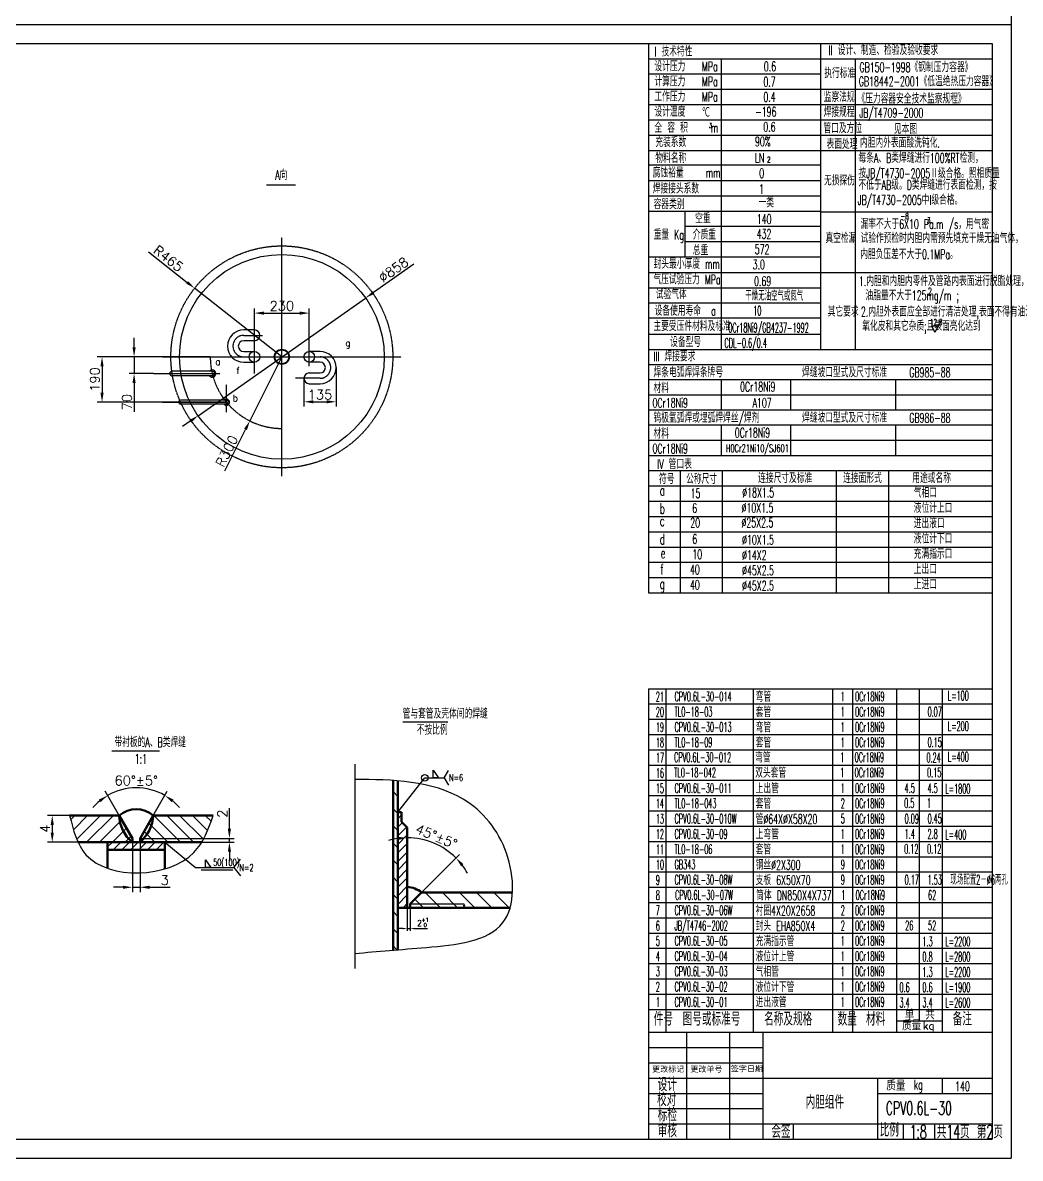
# Model space of a CAD drawing. Header units: inches. Extents: x 0 to 7007, y -4752 to 4752.
# Drawn here: x 2577 to 6758, y -4752 to 7 of the extents above; entities that cross this region are included whole.
import ezdxf

# ---------------------------------------------------------------- set-up
doc = ezdxf.new("R2010")
doc.units = ezdxf.units.IN
doc.header["$MEASUREMENT"] = 0
doc.linetypes.add('ACAD_ISO02W100', pattern=[15, 12, -3])
doc.linetypes.add('DHX', pattern=[3.36, 2.5, -0.4, 0.06, -0.4])
doc.layers.add('1', color=7, linetype='Continuous')
doc.layers.add('粗直线', color=7, linetype='Continuous', lineweight=50)
doc.layers.add('细', color=7, linetype='Continuous', lineweight=25)
doc.styles.add('HZ', font='txt.shx', dxfattribs={"width": 0.6, "height": 5, "bigfont": 'hztxt.shx'})
doc.styles.get("Standard").update_dxf_attribs({"font": 'txt', "bigfont": 'gbcbig.shx'})
doc.dimstyles.get("Standard").update_dxf_attribs({"dimtxt": 0.18, "dimasz": 0.18, "dimexe": 0.18, "dimexo": 0.0625, "dimgap": 0.09, "dimtad": 0, "dimtih": 1, "dimtoh": 1, "dimdec": 4, "dimzin": 0, "dimdsep": 46, "dimtxsty": 'Standard', "dimcen": 0.09, "dimadec": 0, "dimazin": 0, "dimtfac": 1, "dimtdec": 4, "dimtofl": 0, "dimtmove": 0, "dimatfit": 3, "dimfxl": 0, "dimtolj": 1, "dimtzin": 0, "dimarcsym": 0})
doc.dimstyles.new('xie大字体ISO-25', dxfattribs={"dimtxt": 40, "dimasz": 40, "dimexe": 20, "dimexo": 0, "dimgap": 10, "dimtad": 1, "dimtxsty": 'Standard', "dimcen": 2.5, "dimadec": 0, "dimazin": 0, "dimtfac": 1, "dimtmove": 0, "dimatfit": 3, "dimfxl": 0, "dimarcsym": 0})
pattern_1 = [(135, (-1785.43, 63405.29), (-35.921024, -35.921024), [])]

# ---------------------------------------------------------------- blocks, each defined once
blk = doc.blocks.new('*D109')
at = {"color": 0, "lineweight": -2}
for p, q in [((3662.8, -1393.4), (3528.6, -1661.7)), ((3424.2, -1870.4), (3510.7, -1697.5))]:
    blk.add_line(p, q, dxfattribs=at)
at = {"color": 0}
blk.add_solid([(3504.7, -1694.5), (3516.6, -1700.4), (3528.6, -1661.7)], dxfattribs=at)
at = {"layer": 'DEFPOINTS', "color": 0}
for p in [(3662.8, -1393.4), (3528.6, -1661.7)]:
    blk.add_point(p, dxfattribs=at)
at = {"color": 0, "insert": (3431.6, -1788.4), "char_height": 40, "attachment_point": 5, "rotation": 63.4256}
blk.add_mtext('R300', dxfattribs=at)
blk = doc.blocks.new('*D110')
at = {"color": 0, "lineweight": -2}
for p, q in [((3103.4, -953.4), (3265.8, -1081.2)), ((3662.8, -1393.4), (3297.3, -1105.9))]:
    blk.add_line(p, q, dxfattribs=at)
at = {"color": 0}
blk.add_solid([(3269.9, -1076), (3261.7, -1086.4), (3297.3, -1105.9)], dxfattribs=at)
at = {"layer": 'DEFPOINTS', "color": 0}
for p in [(3297.3, -1105.9), (3662.8, -1393.4)]:
    blk.add_point(p, dxfattribs=at)
at = {"color": 0, "insert": (3187.4, -981.4), "char_height": 40, "attachment_point": 5, "rotation": 321.8167}
blk.add_mtext('R465', dxfattribs=at)
blk = doc.blocks.new('*D111')
at = {"color": 0, "lineweight": -2}
for p, q in [((3043.5, -1353.4), (3043.5, -1313.4)), ((3162.8, -1393.4), (3023.5, -1393.4)), ((3043.5, -1393.4), (3043.5, -1463.4)), ((3125.3, -1463.4), (3023.5, -1463.4)), ((3043.5, -1503.4), (3043.5, -1623.4))]:
    blk.add_line(p, q, dxfattribs=at)
at = {"color": 0}
for points in [[(3036.8, -1353.4), (3050.2, -1353.4), (3043.5, -1393.4)], [(3036.8, -1503.4), (3050.2, -1503.4), (3043.5, -1463.4)]]:
    blk.add_solid(points, dxfattribs=at)
at = {"layer": 'DEFPOINTS', "color": 0}
for p in [(3162.8, -1393.4), (3043.5, -1463.4), (3125.3, -1463.4)]:
    blk.add_point(p, dxfattribs=at)
at = {"color": 0, "insert": (3013.5, -1583.4), "char_height": 40, "attachment_point": 5, "rotation": 90}
blk.add_mtext('70', dxfattribs=at)
blk = doc.blocks.new('*D112')
at = {"color": 0, "lineweight": -2}
for p, q in [((3362.8, -1393.4), (2889.1, -1393.4)), ((2909.1, -1433.4), (2909.1, -1543.4)), ((3430.6, -1583.4), (2889.1, -1583.4))]:
    blk.add_line(p, q, dxfattribs=at)
at = {"color": 0}
for points in [[(2902.4, -1433.4), (2915.8, -1433.4), (2909.1, -1393.4)], [(2902.4, -1543.4), (2915.8, -1543.4), (2909.1, -1583.4)]]:
    blk.add_solid(points, dxfattribs=at)
at = {"layer": 'DEFPOINTS', "color": 0}
for p in [(3362.8, -1393.4), (2909.1, -1583.4), (3430.6, -1583.4)]:
    blk.add_point(p, dxfattribs=at)
at = {"color": 0, "insert": (2879.1, -1488.4), "char_height": 40, "attachment_point": 5, "rotation": 90}
blk.add_mtext('190', dxfattribs=at)
blk = doc.blocks.new('*D124')
at = {"color": 0, "lineweight": -2}
for p, q in [((4215.7, -1005.1), (4046.6, -1123.9)), ((3311.7, -1639.9), (4013.9, -1146.8)), ((3279, -1662.9), (3246.2, -1685.9))]:
    blk.add_line(p, q, dxfattribs=at)
at = {"color": 0}
for points in [[(4042.8, -1118.4), (4050.4, -1129.3), (4013.9, -1146.8)], [(3275.1, -1657.5), (3282.8, -1668.4), (3311.7, -1639.9)]]:
    blk.add_solid(points, dxfattribs=at)
at = {"layer": 'DEFPOINTS', "color": 0}
for p in [(4013.9, -1146.8), (3311.7, -1639.9)]:
    blk.add_point(p, dxfattribs=at)
at = {"color": 0, "insert": (4130.3, -1028.4), "char_height": 40, "attachment_point": 5, "rotation": 35.0777}
blk.add_mtext('∅858', dxfattribs=at)
blk = doc.blocks.new('*D128')
at = {"color": 0, "lineweight": -2}
for p, q in [((3547.8, -1223), (3547.8, -1190.1)), ((3587.8, -1210.1), (3737.8, -1210.1)), ((3777.8, -1223), (3777.8, -1190.1))]:
    blk.add_line(p, q, dxfattribs=at)
at = {"color": 0}
for points in [[(3587.8, -1203.4), (3587.8, -1216.8), (3547.8, -1210.1)], [(3737.8, -1203.4), (3737.8, -1216.8), (3777.8, -1210.1)]]:
    blk.add_solid(points, dxfattribs=at)
at = {"layer": 'DEFPOINTS', "color": 0}
for p in [(3547.8, -1223), (3777.8, -1210.1), (3777.8, -1223)]:
    blk.add_point(p, dxfattribs=at)
at = {"color": 0, "insert": (3662.8, -1180.1), "char_height": 40, "attachment_point": 5}
blk.add_mtext('230', dxfattribs=at)
blk = doc.blocks.new('*D129')
at = {"color": 0, "lineweight": -2}
for p, q in [((3890.3, -1438.4), (3890.3, -1601.7)), ((3755.3, -1483.4), (3755.3, -1601.7)), ((3795.3, -1581.7), (3850.3, -1581.7))]:
    blk.add_line(p, q, dxfattribs=at)
at = {"color": 0}
for points in [[(3795.3, -1575), (3795.3, -1588.3), (3755.3, -1581.7)], [(3850.3, -1575), (3850.3, -1588.3), (3890.3, -1581.7)]]:
    blk.add_solid(points, dxfattribs=at)
at = {"layer": 'DEFPOINTS', "color": 0}
for p in [(3890.3, -1438.4), (3755.3, -1483.4), (3890.3, -1581.7)]:
    blk.add_point(p, dxfattribs=at)
at = {"color": 0, "insert": (3822.8, -1551.7), "char_height": 40, "attachment_point": 5}
blk.add_mtext('135', dxfattribs=at)
blk = doc.blocks.new('*D130')
at = {"color": 0, "lineweight": -2}
for p, q in [((4200.7, -3685.8), (4426.6, -3685.8)), ((4200.7, -3701.8), (4426.6, -3701.8)), ((4426.4, -3688.3), (4426.4, -3691.3)), ((4426.4, -3699.3), (4426.4, -3696.3))]:
    blk.add_line(p, q, dxfattribs=at)
at = {"color": 0}
for points in [[(4426, -3688.3), (4426.8, -3688.3), (4426.4, -3685.8)], [(4426, -3699.3), (4426.8, -3699.3), (4426.4, -3701.8)]]:
    blk.add_solid(points, dxfattribs=at)
at = {"layer": 'DEFPOINTS', "color": 0}
for p in [(4200.7, -3685.8), (4200.7, -3701.8), (4426.4, -3701.8)]:
    blk.add_point(p, dxfattribs=at)
at = {"color": 0, "insert": (4426.4, -3693.8), "char_height": 3, "attachment_point": 5}
blk.add_mtext('\\A1;1%%p1', dxfattribs=at)
blk = doc.blocks.new('*D131')
at = {"color": 0, "lineweight": -2}
blk.add_line((4248.7, -3637.8), (4407, -3479.4), dxfattribs=at)
for start, end in [(97.942, 105.884), (45, 90), (29.116, 37.058)]:
    blk.add_arc((4188.7, -3697.8), 288.8, start, end, dxfattribs=at)
at = {"color": 0}
for points in [[(4148.3, -3405.1), (4149.2, -3418.4), (4188.7, -3409)], [(4414.1, -3528.1), (4424.2, -3519.3), (4392.9, -3493.5)]]:
    blk.add_solid(points, dxfattribs=at)
at = {"layer": 'DEFPOINTS', "color": 0}
for p in [(4188.7, -3365.8), (4333.1, -3447.7), (4248.7, -3637.8), (4188.7, -3701.8), (4200.7, -3685.8)]:
    blk.add_point(p, dxfattribs=at)
at = {"color": 0, "insert": (4310.7, -3403.2), "char_height": 40, "attachment_point": 5, "rotation": 337.5}
blk.add_mtext('45%%d%%p5%%D', dxfattribs=at)
blk = doc.blocks.new('*D132')
at = {"color": 0, "lineweight": -2}
for p, q in [((2981, -3315.2), (2922.6, -3214.1)), ((3123.9, -3315.2), (3182.3, -3214.1))]:
    blk.add_line(p, q, dxfattribs=at)
for start, end in [(60, 120), (129.5726, 139.1452), (40.8548, 50.4274)]:
    blk.add_arc((3052.5, -3439), 239.7, start, end, dxfattribs=at)
at = {"color": 0}
for points in [[(2895.9, -3248.7), (2903.6, -3259.7), (2932.6, -3231.4)], [(3201.3, -3259.7), (3209, -3248.7), (3172.3, -3231.4)]]:
    blk.add_solid(points, dxfattribs=at)
at = {"layer": 'DEFPOINTS', "color": 0}
for p in [(3094.1, -3202.9), (2981, -3315.2), (3123.9, -3315.2), (3036.5, -3411.2), (3068.5, -3411.2)]:
    blk.add_point(p, dxfattribs=at)
at = {"color": 0, "insert": (3052.5, -3169.3), "char_height": 40, "attachment_point": 5}
blk.add_mtext('60%%d%%p5%%d', dxfattribs=at)
blk = doc.blocks.new('*D133')
at = {"color": 0, "lineweight": -2}
for p, q in [((2773.5, -3315.2), (2680.5, -3315.2)), ((2700.5, -3355.2), (2700.5, -3387.2)), ((2808.3, -3427.2), (2680.5, -3427.2))]:
    blk.add_line(p, q, dxfattribs=at)
at = {"color": 0}
for points in [[(2693.8, -3355.2), (2707.2, -3355.2), (2700.5, -3315.2)], [(2693.8, -3387.2), (2707.2, -3387.2), (2700.5, -3427.2)]]:
    blk.add_solid(points, dxfattribs=at)
at = {"layer": 'DEFPOINTS', "color": 0}
for p in [(2773.5, -3315.2), (2700.5, -3427.2), (2808.3, -3427.2)]:
    blk.add_point(p, dxfattribs=at)
at = {"color": 0, "insert": (2670.5, -3371.2), "char_height": 40, "attachment_point": 5, "rotation": 90}
blk.add_mtext('4', dxfattribs=at)
blk = doc.blocks.new('*D134')
at = {"color": 0, "lineweight": -2}
for p, q in [((3443, -3371.2), (3443, -3284.6)), ((3068.5, -3411.2), (3463, -3411.2)), ((3443, -3427.2), (3443, -3411.2)), ((3326.9, -3427.2), (3463, -3427.2)), ((3443, -3467.2), (3443, -3507.2))]:
    blk.add_line(p, q, dxfattribs=at)
at = {"color": 0}
for points in [[(3436.3, -3371.2), (3449.6, -3371.2), (3443, -3411.2)], [(3436.3, -3467.2), (3449.6, -3467.2), (3443, -3427.2)]]:
    blk.add_solid(points, dxfattribs=at)
at = {"layer": 'DEFPOINTS', "color": 0}
for p in [(3068.5, -3411.2), (3326.9, -3427.2), (3443, -3427.2)]:
    blk.add_point(p, dxfattribs=at)
at = {"color": 0, "insert": (3413, -3307.9), "char_height": 40, "attachment_point": 5, "rotation": 90}
blk.add_mtext('2', dxfattribs=at)
blk = doc.blocks.new('*D135')
at = {"color": 0, "lineweight": -2}
for p, q in [((3036.5, -3427.2), (3036.5, -3636.3)), ((3068.5, -3427.2), (3068.5, -3636.3)), ((2996.5, -3616.3), (2956.5, -3616.3)), ((3036.5, -3616.3), (3068.5, -3616.3)), ((3108.5, -3616.3), (3195.1, -3616.3))]:
    blk.add_line(p, q, dxfattribs=at)
at = {"color": 0}
for points in [[(2996.5, -3609.6), (2996.5, -3622.9), (3036.5, -3616.3)], [(3108.5, -3609.6), (3108.5, -3622.9), (3068.5, -3616.3)]]:
    blk.add_solid(points, dxfattribs=at)
at = {"layer": 'DEFPOINTS', "color": 0}
for p in [(3036.5, -3427.2), (3068.5, -3427.2), (3068.5, -3616.3)]:
    blk.add_point(p, dxfattribs=at)
at = {"color": 0, "insert": (3171.8, -3586.3), "char_height": 40, "attachment_point": 5}
blk.add_mtext('3', dxfattribs=at)

msp = doc.modelspace()

# ---------------------------------------------------------------- hatches: boundary and pattern name
h = msp.add_hatch()
h.set_pattern_fill('ANSI31', color=256, scale=16, angle=90, style=0)
h.set_pattern_definition(pattern_1)
edge = h.paths.add_edge_path()
edge.add_spline(control_points=[(4148.66365, -3170.30473), (4142.00548, -3169.7292), (4135.33742, -3169.20822), (4128.66365, -3168.73668)], knot_values=[188.1440362568, 188.1440362568, 188.1440362568, 188.1440362568, 190.5727529057, 190.5727529057, 190.5727529057, 190.5727529057], degree=3, periodic=0)
edge.add_line((4128.66365, -3168.73668), (4128.66365, -3879.98556))
edge.add_spline(control_points=[(4128.66365, -3879.98556), (4135.29777, -3879.42703), (4141.96317, -3878.86499), (4148.66365, -3878.29901)], knot_values=[20.6867250032, 20.6867250032, 20.6867250032, 20.6867250032, 23.1931754074, 23.1931754074, 23.1931754074, 23.1931754074], degree=3, periodic=0)
edge.add_line((4148.66365, -3878.29901), (4148.66365, -3170.30473))
h = msp.add_hatch()
h.set_pattern_fill('ANSI31', color=256, scale=12, style=0)
h.set_pattern_definition([(45, (8968.503, -59805.878), (-26.940768, 26.940768), [])])
edge = h.paths.add_edge_path()
edge.add_spline(control_points=[(2773.45984, -3315.24411), (2783.03007, -3354.16597), (2792.6003, -3393.08783), (2808.28107, -3427.24411)], knot_values=[0, 0, 0, 0, 14.226543761, 14.226543761, 14.226543761, 14.226543761], degree=3, periodic=0)
edge.add_line((2808.28107, -3427.24411), (3036.45035, -3427.24411))
edge.add_line((3036.45035, -3427.24411), (3036.45035, -3411.24411))
edge.add_line((3036.45035, -3411.24411), (2981.02472, -3315.24411))
edge.add_line((2981.02472, -3315.24411), (2773.45984, -3315.24411))
h = msp.add_hatch()
h.set_pattern_fill('ANSI31', color=256, scale=12, angle=90, style=0)
h.set_pattern_definition([(135, (8968.503, -59805.878), (-26.940768, -26.940768), [])])
edge = h.paths.add_edge_path()
edge.add_spline(control_points=[(3326.93715, -3427.24411), (3347.49657, -3393.11237), (3361.14884, -3354.17824), (3374.80112, -3315.24411)], knot_values=[85.6251890565, 85.6251890565, 85.6251890565, 85.6251890565, 100.6567326035, 100.6567326035, 100.6567326035, 100.6567326035], degree=3, periodic=0)
edge.add_line((3374.80112, -3315.24411), (3123.87598, -3315.24411))
edge.add_line((3123.87598, -3315.24411), (3068.45035, -3411.24411))
edge.add_line((3068.45035, -3411.24411), (3068.45035, -3427.24411))
edge.add_line((3068.45035, -3427.24411), (3326.93715, -3427.24411))
h = msp.add_hatch()
h.set_pattern_fill('ANSI31', color=256, scale=8, style=0)
h.set_pattern_definition([(45, (-1785.43, 63405.29), (-17.960512, 17.960512), [])])
h.paths.add_polyline_path([(4188.66365, -3365.76048), (4164.66365, -3341.76048), (4164.66365, -3301.76048), (4148.66365, -3301.76048), (4148.66365, -3701.76048), (4188.66365, -3701.76048)])
h = msp.add_hatch()
h.set_pattern_fill('ANSI31', color=256, scale=8, style=0)
h.set_pattern_definition([(45, (8968.503, -59805.878), (-17.960512, 17.960512), [])])
h.paths.add_polyline_path([(3172.45035, -3459.24411), (3172.45035, -3427.24411), (2932.45035, -3427.24411), (2932.45035, -3459.24411)])
h = msp.add_hatch()
h.set_pattern_fill('ANSI31', color=256, scale=16, angle=90, style=0)
h.set_pattern_definition(pattern_1)
edge = h.paths.add_edge_path()
edge.add_spline(control_points=[(4619.45434, -3701.76048), (4625.12914, -3681.73912), (4628.39427, -3660.15071), (4629.51766, -3637.76048)], knot_values=[89.0645539538, 89.0645539538, 89.0645539538, 89.0645539538, 97.0397995236, 97.0397995236, 97.0397995236, 97.0397995236], degree=3, periodic=0)
edge.add_line((4629.51766, -3637.76048), (4248.66365, -3637.76048))
edge.add_line((4248.66365, -3637.76048), (4200.66365, -3685.76048))
edge.add_line((4200.66365, -3685.76048), (4200.66365, -3701.76048))
edge.add_line((4200.66365, -3701.76048), (4619.45434, -3701.76048))

# ---------------------------------------------------------------- linework, layer by layer
at = {"color": 0}
for p, q in [((6720.00001, 4752), (6720.00001, 0)), ((0.00001, 0), (6720.00001, 0)), ((0.00001, 0), (6720.00001, 0)), ((6720.00001, 0), (6720.00001, -4752)), ((200.00001, -80), (6640.00001, -80)), ((5200.00001, -80), (6640.00001, -80)), ((6640.00001, -80), (6640.00001, -4672)), ((3599.11488, -673.18099), (3720.27293, -673.18099)), ((3547.77022, -1463.38621), (3547.77022, -1222.97904)), ((3777.77022, -1432.74719), (3777.77022, -1222.97904)), ((3547.77022, -1280.88621), (3502.77022, -1280.88621)), ((3547.77022, -1325.88621), (3502.77022, -1325.88621)), ((3502.77022, -1370.88621), (3547.77022, -1370.88621)), ((3822.77022, -1370.88621), (3777.77022, -1370.88621)), ((3502.77022, -1415.88621), (3547.77022, -1415.88621)), ((3822.77022, -1415.88621), (3777.77022, -1415.88621)), ((3371.05118, -1453.38621), (3203.06923, -1453.38621)), ((3371.05118, -1473.38621), (3203.06923, -1473.38621)), ((3777.77022, -1460.88621), (3822.77022, -1460.88621)), ((3777.77022, -1505.88621), (3822.77022, -1505.88621)), ((3430.60649, -1575.38621), (3238.35887, -1575.38621)), ((3430.60649, -1591.38621), (3238.35887, -1591.38621)), ((5200.00001, -2784), (5200.00001, -4672)), ((200.00001, -4672), (6640.00001, -4672)), ((0.00001, -4752), (6720.00001, -4752))]:
    msp.add_line(p, q, dxfattribs=at)
for p, q in [((5920.00001, -80), (5920.00001, -1362.83687)), ((5504.48939, -144), (5504.48939, -1362.83687)), ((6065.06642, -144.00133), (6065.06642, -1362.83687)), ((5200.00001, -208), (5920.00001, -208)), ((5200.00001, -272), (6640.00001, -272)), ((5200.00001, -336), (6640.00001, -336)), ((5200.00001, -400), (6640.00001, -400)), ((5200.00001, -464), (6640.00001, -464)), ((5200.00001, -528), (6640.00001, -528)), ((5200.00001, -588.31094), (5920.00001, -588.31094)), ((5200.00001, -654.71565), (5920.00001, -654.71565)), ((5200.00001, -718.94668), (5920.00001, -718.94668)), ((5200.00001, -782.36647), (5920.00001, -782.36647)), ((5352.20045, -782.36647), (5352.20045, -974.36647)), ((5920.00001, -785.4191), (6640.00001, -785.4191)), ((5352.20045, -846.36647), (5920.00001, -846.36647)), ((5352.20045, -910.36647), (5920.00001, -910.36647)), ((5200.00001, -974.36647), (5920.00001, -974.36647)), ((5200.00001, -1039.51723), (5920.00001, -1039.51723)), ((5920.00001, -1039.51723), (6640.00001, -1039.51723)), ((5200.00001, -1103.51723), (5920.00001, -1103.51723)), ((5200.00001, -1166.36647), (5920.00001, -1166.36647)), ((5200.00001, -1230.36647), (5920.00001, -1230.36647)), ((6384.94321, -1263.76589), (6414.95086, -1263.76589)), ((6384.94321, -1263.76589), (6399.94703, -1289.75328)), ((6429.50684, -1238.55419), (6399.94703, -1289.75328)), ((5200.00001, -1298.83677), (5920.00001, -1298.83677)), ((5200.00001, -1362.83687), (6640.00001, -1362.83687)), ((5200.00001, -1488.02638), (6640.00001, -1488.02638)), ((5504.48939, -1488.02638), (5504.48939, -1616.02638)), ((5794.21992, -1488.02638), (5794.21992, -1616.02638)), ((6235.34573, -1488.02638), (6235.34573, -1618.88123)), ((5200.00001, -1552.02638), (6640.00001, -1552.02638)), ((5200.00001, -1616.02638), (6640.00001, -1616.02638)), ((5200.00001, -1678.3175), (6640.00001, -1678.3175)), ((5504.48939, -1678.3175), (5504.48939, -1806.3175)), ((5794.21992, -1678.3175), (5794.21992, -1806.3175)), ((6235.34573, -1678.3175), (6235.34573, -1806.3175)), ((5200.00001, -1742.3175), (6640.00001, -1742.3175)), ((5200.00001, -1806.3175), (6640.00001, -1806.3175)), ((5332.18066, -1870.3175), (5332.18066, -2382.3175)), ((5508.40544, -1870.3175), (5508.40544, -2382.3175)), ((5986.17067, -1870.3175), (5986.17067, -2382.3175)), ((6205.47263, -1870.3175), (6205.47263, -2382.3175)), ((5200.00001, -1934.3175), (6640.00001, -1934.3175)), ((5200.00001, -1998.3175), (6640.00001, -1998.3175)), ((5200.00001, -2062.3175), (6640.00001, -2062.3175)), ((5200.00001, -2126.3175), (6640.00001, -2126.3175)), ((5200.00001, -2190.3175), (6640.00001, -2190.3175)), ((5200.00001, -2254.3175), (6640.00001, -2254.3175)), ((5200.00001, -2318.3175), (6640.00001, -2318.3175)), ((5200.00001, -2382.3175), (6640.00001, -2382.3175)), ((4169.67613, -2922.63278), (4358.74033, -2922.63278)), ((2950.46971, -3044.33659), (3149.69576, -3044.33659)), ((3968.66365, -3100.88042), (3968.66365, -3956.97457)), ((4296.81061, -3125.86655), (4319.53621, -3157.57226)), ((4296.81061, -3157.57226), (4296.81061, -3125.86655)), ((4342.42002, -3157.57226), (4360.94925, -3126.35278)), ((4262.33746, -3157.57226), (4342.42002, -3157.57226)), ((4319.53621, -3157.57226), (4296.81061, -3157.57226)), ((4319.53621, -3157.57226), (4296.81061, -3157.57226)), ((4342.42002, -3157.57226), (4360.94925, -3188.79173)), ((3342.91797, -3501.11089), (3365.64357, -3532.81659)), ((3342.91797, -3532.81659), (3342.91797, -3501.11089)), ((3461.43192, -3532.81659), (3489.31133, -3497.87804)), ((3461.43192, -3532.81659), (3489.31133, -3567.75514))]:
    msp.add_line(p, q)
at = {"linetype": 'DHX'}
for p, q in [((3662.77022, -1893.38621), (3662.77022, -893.38621)), ((3502.77022, -1303.38621), (3581.64111, -1303.38621)), ((3162.77022, -1393.38621), (4162.77022, -1393.38621)), ((3125.32154, -1463.38621), (3404.1175, -1463.38621)), ((3430.60649, -1625.06931), (3430.60649, -1509.22776)), ((3822.77022, -1483.38621), (3720.58994, -1483.38621)), ((3162.77022, -1583.38621), (3430.60649, -1583.38621))]:
    msp.add_line(p, q, dxfattribs=at)
at = {"linetype": 'ACAD_ISO02W100', "ltscale": 0.25}
msp.add_line((3325.09732, -3543.13177), (3456.83513, -3543.13177), dxfattribs=at)
at = {"color": 1}
msp.add_line((3365.64357, -3532.81659), (3342.91797, -3532.81659), dxfattribs=at)
at = {"color": 0, "linetype": 'ByBlock'}
for p, q in [((4188.66365, -3706.76048), (4188.66365, -3799.31773)), ((4200.66365, -3706.76048), (4200.66365, -3799.31773)), ((4168.66365, -3789.31773), (4148.66365, -3789.31773)), ((4188.66365, -3789.31773), (4200.66365, -3789.31773)), ((4220.66365, -3789.31773), (4272.66365, -3789.31773))]:
    msp.add_line(p, q, dxfattribs=at)
at = {"color": 7}
msp.add_line((5805.92154, -4608), (5805.92154, -4672), dxfattribs=at)
at = {"linetype": 'DHX'}
msp.add_circle((3662.77022, -1393.38621), 465, dxfattribs=at)
at = {"color": 0}
for centre, radius in [((3662.77022, -1393.38621), 429), ((3547.77022, -1393.38621), 22.5), ((3662.77022, -1393.38621), 32), ((3662.77022, -1393.38621), 29), ((3777.77022, -1393.38621), 22.5)]:
    msp.add_circle(centre, radius, dxfattribs=at)
msp.add_circle((4262.33746, -3157.57226), 13.91826)
for centre, radius, start, end in [((3502.77022, -1348.38621), 67.5, 90, 270), ((3547.77022, -1303.38621), 22.5, 270, 90), ((3502.77022, -1348.38621), 22.5, 90, 270), ((3822.77022, -1438.38621), 67.5, 270, 90), ((3822.77022, -1438.38621), 22.5, 270, 90), ((3203.06923, -1463.38621), 10, 90, 270), ((3371.05118, -1463.38621), 15, 221.8103149, 138.1896851), ((3371.05118, -1463.38621), 10, 270, 90), ((3777.77022, -1483.38621), 22.5, 90, 270), ((3430.60649, -1583.38621), 13, 217.97987244, 142.02012756), ((3238.35887, -1583.38621), 8, 90, 270), ((3430.60649, -1583.38621), 8, 270, 90)]:
    msp.add_arc(centre, radius, start, end, dxfattribs=at)
at = {"linetype": 'DHX'}
for centre, radius, start, end in [((3502.77022, -1348.38621), 45, 90, 270), ((3662.77022, -1393.38621), 300, 180, 270), ((3822.77022, -1438.38621), 45, 270, 90)]:
    msp.add_arc(centre, radius, start, end, dxfattribs=at)
msp.add_open_spline([(3968.66365, -3893.33647), (4064.30933, -3885.39268), (4267.24019, -3868.5384), (4646.72337, -3834.57132), (4635.52069, -3452.30477), (4399.90536, -3172.44859), (4123.02547, -3164.43418), (3968.66365, -3164.30745)], degree=3, knots=[0, 0, 0, 0, 37.5994539566, 79.7745304544, 116.1978510351, 152.3834041157, 210.1123035556, 210.1123035556, 210.1123035556, 210.1123035556])
msp.add_spline([(2773.45984, -3315.24411), (2841.76745, -3479.66388), (3293.97879, -3470.35236), (3374.80112, -3315.24411)], degree=3)
at = {"color": 0, "linetype": 'ByBlock'}
for points in [[(4168.66365, -3785.9844), (4168.66365, -3792.65106), (4188.66365, -3789.31773)], [(4220.66365, -3785.9844), (4220.66365, -3792.65106), (4200.66365, -3789.31773)]]:
    msp.add_solid(points, dxfattribs=at)
at = {"layer": '1'}
for p, q in [((5200.00001, -80), (5200.00001, -2382.85573)), ((5200.00001, -144), (6640.00001, -144)), ((5200.00001, -1362.83687), (6640.00001, -1362.83687)), ((5200.00001, -1425.43163), (6640.00001, -1425.43163)), ((5200.00001, -1806.3175), (6640.00001, -1806.3175)), ((5200.00001, -1870.3175), (6640.00001, -1870.3175)), ((5200.00001, -1870.3175), (6640.00001, -1870.3175)), ((5200.00001, -2784), (6640.00001, -2784)), ((5273.93864, -4224), (5273.93864, -2784)), ((5640.20102, -4064), (5640.20102, -2784)), ((5971.92869, -4224), (5971.92869, -2784)), ((6056.20103, -4064), (6056.20103, -2784)), ((6239.74292, -4064), (6239.74292, -2784)), ((6335.74292, -4176), (6335.74292, -2784)), ((6431.74292, -4064), (6431.74292, -2784)), ((5200.00001, -2848), (6640.00001, -2848)), ((5200.00001, -2912), (6640.00001, -2912)), ((5200.00001, -2976), (6640.00001, -2976)), ((5200.00001, -3040), (6640.00001, -3040)), ((5200.00001, -3104), (6640.00001, -3104)), ((5200.00001, -3168), (6640.00001, -3168)), ((5200.00001, -3232), (6640.00001, -3232)), ((5200.00001, -3296), (6640.00001, -3296)), ((5200.00001, -3360), (6640.00001, -3360)), ((5200.00001, -3424), (6640.00001, -3424)), ((5200.00001, -3488), (6640.00001, -3488)), ((5200.00001, -3552), (6640.00001, -3552)), ((5200.00001, -3616), (6640.00001, -3616)), ((5200.00001, -3680), (6640.00001, -3680)), ((5200.00001, -3744), (6640.00001, -3744)), ((5200.00001, -3808), (6640.00001, -3808)), ((5200.00001, -3872), (6640.00001, -3872)), ((5200.00001, -3936), (6640.00001, -3936)), ((5200.00001, -4000), (6640.00001, -4000)), ((5200.00001, -4064), (6640.00001, -4064))]:
    msp.add_line(p, q, dxfattribs=at)
at = {"layer": 'DEFPOINTS', "color": 0, "linetype": 'ByBlock'}
for p in [(4188.66365, -3701.76048), (4200.66365, -3701.76048), (4200.66365, -3789.31773)]:
    msp.add_point(p, dxfattribs=at)
at = {"layer": '粗直线'}
for p, q in [((4128.66365, -3168.73668), (4128.66365, -3879.98556)), ((4148.66365, -3170.30473), (4148.66365, -3878.29901)), ((2773.45984, -3315.24411), (2981.02472, -3315.24411)), ((3036.45035, -3411.24411), (2981.02472, -3315.24411)), ((3068.45035, -3411.24411), (3123.87598, -3315.24411)), ((3123.87598, -3315.24411), (3374.80112, -3315.24411)), ((4148.66365, -3301.76048), (4164.66365, -3301.76048)), ((4164.66365, -3301.76048), (4164.66365, -3341.76048)), ((4164.66365, -3341.76048), (4188.66365, -3365.76048)), ((4188.66365, -3365.76048), (4188.66365, -3701.76048)), ((3036.45035, -3411.24411), (3036.45035, -3427.24411)), ((3068.45035, -3411.24411), (3068.45035, -3427.24411)), ((2808.28107, -3427.24411), (3326.93715, -3427.24411)), ((2932.45035, -3427.24411), (2932.45035, -3537.04601)), ((2932.45035, -3459.24411), (3172.45035, -3459.24411)), ((3172.45035, -3427.24411), (3172.45035, -3539.21864)), ((4200.66365, -3685.76048), (4248.66365, -3637.76048)), ((4248.66365, -3637.76048), (4629.51766, -3637.76048)), ((4148.66365, -3701.76048), (4619.45434, -3701.76048)), ((4200.66365, -3685.76048), (4200.66365, -3701.76048))]:
    msp.add_line(p, q, dxfattribs=at)
for centre, radius, start, end in [((3052.45035, -3400.71161), 111.38364, 50.11432504, 129.88567496), ((3131.71708, -3310.38502), 150.77068, 181.84686908, 230.81213791), ((2962.28649, -3304.99234), 161.91436, 310.97116156, 356.36983146), ((4175.43548, -3735.5783), 122.19121, 53.18081712, 83.78509481)]:
    msp.add_arc(centre, radius, start, end, dxfattribs=at)
at = {"layer": '细', "color": 7}
for p, q in [((5200.00001, -4064), (6640.00001, -4064)), ((5640.20103, -4224), (5640.20103, -4064)), ((6056.20103, -4224), (6056.20103, -4064)), ((6239.74292, -4224), (6239.74292, -4064)), ((6431.74292, -4224), (6431.74292, -4064)), ((6640.00001, -4064), (6640.00001, -4672)), ((5200.00001, -4128), (6640.00001, -4128)), ((6239.74292, -4176), (6431.74292, -4176)), ((5200.00001, -4224), (6640.00001, -4224)), ((5360.20103, -4672), (5360.20103, -4224)), ((5538.3312, -4224), (5538.3312, -4672)), ((5680.20103, -4672), (5680.20103, -4224)), ((5200.00001, -4288), (5680.20103, -4288)), ((5200.00001, -4352), (5680.20103, -4352)), ((5200.00001, -4416), (6640.00001, -4416)), ((6160.20103, -4672), (6160.20103, -4416)), ((6431.74292, -4480), (6431.74292, -4416)), ((5200.00001, -4480), (5680.20103, -4480)), ((6160.20103, -4480), (6640.00001, -4480)), ((5200.00001, -4544), (5680.20103, -4544)), ((5200.00001, -4608), (6640.00001, -4608)), ((6268.29204, -4672), (6268.29204, -4608)), ((6400.20103, -4672), (6400.20103, -4608)), ((5200.20103, -4672), (6640.00001, -4672))]:
    msp.add_line(p, q, dxfattribs=at)

# ---------------------------------------------------------------- texts
at = {"style": 'HZ'}
for s, height, width, p in [('I 技术特性', 40, 0.6, (5224.343, -134.32079)), ('II 设计、制造、检验及验收要求', 40, 0.6, (5954.6876, -128.50658)), ('设计压力   MPa', 40, 0.6, (5224.343, -196.47088)), ('0.6', 40, 0.6, (5682.83491, -196.22412)), ('执行标准', 40, 0.6, (5936.47398, -224.7606)), ('GB150-1998《钢制压力容器》', 40, 0.6, (6083.6444, -200.00253)), ('计算压力   MPa', 40, 0.6, (5224.343, -259.54588)), ('0.7', 40, 0.6, (5681.12131, -260.39496)), ('GB18442-2001《低温绝热压力容器》', 40, 0.6, (6080.83075, -259.02631)), ('工作压力   MPa', 40, 0.6, (5224.343, -323.54588)), ('0.4', 40, 0.6, (5681.12131, -324.39496)), ('监察法规', 40, 0.6, (5933.66032, -324.99545)), ('《压力容器安全技术监察规程》', 40, 0.6, (6075.20387, -331.69257)), ('设计温度   ℃', 40, 0.6, (5224.343, -386.62098)), ('-196', 40, 0.6, (5647.28175, -386.11391)), ('焊接规程', 40, 0.6, (5933.66032, -387.5902)), ('JB/T4709-2000', 40, 0.6, (6083.10454, -390.93876)), ('全 容 积    m', 40, 0.6, (5224.343, -453.67364)), ('3', 20, 0.6, (5453.21976, -433.96267)), ('0.6', 40, 0.6, (5680.75509, -449.30055)), ('管口及方位', 40, 0.6, (5932.66765, -455.84225)), ('见本图', 40, 0.6, (6228.15571, -458.65288)), ('充装系数', 40, 0.6, (5228.17695, -514.07201)), ('90%', 40, 0.6, (5645.84754, -511.17659)), ('内胆内外表面酸洗钝化.', 40, 0.6, (6086.02988, -516.6991)), ('表面处理', 40, 0.6, (5945.74947, -521.8774)), ('物料名称', 40, 0.6, (5228.17695, -580.47682)), ('LN', 40, 0.6, (5644.88417, -579.55363)), ('2', 24, 0.6, (5696.10079, -579.55363)), ('每条A、B类焊缝进行100%RT检测， ', 40, 0.6, (6079.53357, -580.04181)), ('腐蚀裕量    mm', 40, 0.6, (5217.15885, -642.03155)), ('0', 40, 0.6, (5663.71826, -644.10274)), ('按JB/T4730-2005Ⅱ级合格。照相质量', 40, 0.6, (6079.53339, -644.34344)), ('焊接接头系数', 40, 0.6, (5217.15885, -708.5258)), ('无损探伤', 40, 0.6, (5934.93814, -674.96174)), ('不低于AB级。D类焊缝进行表面检测，按', 40, 0.6, (6079.53339, -693.05066)), ('1', 40, 0.6, (5662.61203, -710.73975)), ('JB/T4730-2005中I级合格。', 40, 0.6, (6076.18139, -756.05699)), ('容器类别', 40, 0.6, (5220.99296, -773.97273)), ('一类', 40, 0.6, (5660.71118, -767.13281)), ('空重', 40, 0.6, (5394.95017, -834.33113)), ('140', 40, 0.6, (5653.28716, -836.08781)), ('-8', 24, 0.6, (6255.98077, -815.72976)), ('漏率不大于6X10 Pa.m /s，用气密', 40, 0.6, (6088.15885, -857.4265)), ('3', 24, 0.6, (6366.48849, -833.57213)), ('重量 Kg', 40, 0.6, (5220.99296, -901.60842)), ('介质重', 40, 0.6, (5385.22348, -901.60842)), ('432', 40, 0.6, (5652.71661, -898.61037)), ('真空检漏', 40, 0.6, (5940.97152, -915.85341)), ('试验作预检时内胆内需预先填充干燥无油气体，', 40, 0.6, (6088.15885, -916.27305)), ('总重', 40, 0.6, (5385.22348, -967.23467)), ('572', 40, 0.6, (5644.87436, -962.85546)), ('内胆负压差不大于0.1MPa。 ', 40, 0.6, (6086.7968, -983.58232)), ('封头最小厚度 mm', 40, 0.6, (5220.99296, -1023.89432)), ('3.0', 40, 0.6, (5635.96399, -1026.48691)), ('气压试验压力 MPa', 40, 0.6, (5220.24045, -1089.25066)), ('0.69', 40, 0.6, (5641.93605, -1096.37098)), ('1.内胆和内胆内零件及管路内表面进行脱脂处理，', 40, 0.6, (6081.19829, -1096.29082)), ('试验气体', 40, 0.6, (5229.78379, -1151.14119)), ('干燥无油空气或氮气', 40, 0.5, (5605.15015, -1157.76914)), ('油脂量不大于125mg/m ; ', 40, 0.6, (6108.88685, -1155.82099)), ('2', 32, 0.5, (6370.48193, -1135.89581)), ('设备使用寿命  a', 40, 0.6, (5225.11181, -1220.63642)), ('10', 40, 0.5, (5638.72829, -1219.88926)), ('其它要求', 40, 0.6, (5950.5973, -1224.37609)), ('   2.内胆外表面应全部进行清洁处理,表面不得有油污.铁屑.焊渣.', 40, 0.6, (6020.1349, -1224.43937)), ('主要受压件材料及标准', 40, 0.6, (5220.26963, -1284.84753)), ('0Cr18Ni9/GB4237-1992', 40, 0.5, (5533.6992, -1291.13195)), ('氧化皮和其它杂质;且表面亮化达到', 40, 0.6, (6095.64093, -1284.09324)), ('设备型号', 40, 0.6, (5290.24598, -1351.6248)), ('CDL-0.6/0.4', 40, 0.5, (5518.11172, -1355.13195)), ('III 焊接要求', 40, 0.6, (5220.42679, -1412.08184)), ('焊条电弧焊焊条牌号', 40, 0.6, (5220.42679, -1478.58869)), ('焊缝坡口型式及尺寸标准    GB985-88', 40, 0.6, (5843.08792, -1478.58879)), ('材料', 40, 0.6, (5220.42679, -1545.09575)), ('0Cr18Ni9', 40, 0.6, (5583.22022, -1538.67218)), ('0Cr18Ni9', 40, 0.6, (5216.51091, -1606.28526)), ('A107', 40, 0.6, (5635.59571, -1606.28526)), ('钨极氩弧焊或埋弧焊焊丝/焊剂', 40, 0.6, (5220.42679, -1669.18344)), ('焊缝坡口型式及尺寸标准    GB986-88', 40, 0.6, (5843.08792, -1668.87991)), ('材料', 40, 0.6, (5220.42679, -1735.38687)), ('0Cr18Ni9', 40, 0.6, (5561.1282, -1731.47467)), ('0Cr18Ni9', 40, 0.6, (5216.51091, -1797.98152)), ('H0Cr21Ni10/SJ601', 32, 0.6, (5523.87006, -1792.28671)), ('IV 管口表', 40, 0.6, (5236.09131, -1863.08334)), ('符号', 40, 0.6, (5243.61181, -1925.68359)), ('公称尺寸', 40, 0.6, (5357.49077, -1925.6782)), ('连接尺寸及标准', 40, 0.6, (5659.03105, -1921.76599)), ('连接面形式', 40, 0.6, (6015.39682, -1921.76599)), ('用途或名称', 40, 0.6, (6305.18879, -1921.76599)), ('a', 44, 0.6, (5247.09149, -1974.7936)), ('15', 40, 0.6, (5375.7818, -1985.1868)), ('%%c18X1.5', 40, 0.6, (5592.41512, -1982.14603)), ('气相口', 40, 0.6, (6311.21642, -1983.5463)), ('b', 44, 0.6, (5247.09149, -2051.15036)), ('6', 40, 0.6, (5382.74902, -2047.5695)), ('%%C10X1.5', 40, 0.6, (5589.16308, -2045.88654)), ('液位计上口', 40, 0.6, (6311.21642, -2047.5463)), ('c', 44, 0.6, (5247.09149, -2102.7936)), ('20', 40, 0.6, (5374.75531, -2108.38725)), ('%%C25X2.5', 40, 0.6, (5589.16308, -2107.89298)), ('进出液口', 40, 0.6, (6311.21642, -2111.5463)), ('d', 44, 0.6, (5247.09149, -2179.15036)), ('6', 40, 0.6, (5383.22104, -2177.03559)), ('%%C10X1.5', 40, 0.6, (5591.70804, -2180.42263)), ('液位计下口', 40, 0.6, (6311.21642, -2175.5463)), ('e', 44, 0.6, (5250.21689, -2237.30551)), ('10', 40, 0.6, (5383.22104, -2241.03559)), ('%%C14X2', 40, 0.6, (5591.70804, -2244.42263)), ('充满指示口', 40, 0.6, (6311.21642, -2239.5463)), ('f', 44, 0.6, (5249.05219, -2306.18584)), ('40', 40, 0.6, (5373.17495, -2305.03559)), ('%%C45X2.5', 40, 0.6, (5591.70804, -2308.42263)), ('上出口', 40, 0.6, (6311.21642, -2303.5463)), ('40', 40, 0.6, (5373.17495, -2369.03559)), ('上进口', 40, 0.6, (6311.21642, -2367.5463)), ('g', 44, 0.6, (5246.83641, -2365.70941)), ('%%C45X2.5', 40, 0.6, (5591.70804, -2372.42263))]:
    msp.add_text(s, height=height, dxfattribs=dict(at, width=width)).set_placement(p)
at = {"style": 'HZ', "width": 0.6}
msp.add_text('A向', height=40, rotation=0.6, dxfattribs=at).set_placement((3635.49443, -651.75354))
at = {"width": 0.6}
msp.add_text('12.5', height=24, dxfattribs=at).set_placement((6378.82597, -1259.99002))
at = {"color": 0, "char_height": 28, "width": 6844.7305244, "attachment_point": 1}
for s, insert in [('g', (3928.38046, -1320.96234)), ('a', (3383.53774, -1399.61922)), ('f', (3472.0262, -1436.27442)), ('b', (3456.17744, -1552.10305))]:
    msp.add_mtext(s, dxfattribs=dict(at, insert=insert))
at = {"color": 0, "linetype": 'ByBlock', "attachment_point": 5}
for s, insert, char_height in [('2', (4239.73529, -3766.56498), 24), ('+1', (4263.42594, -3752.80114), 16), ('0', (4263.81964, -3774.42996), 16)]:
    msp.add_mtext(s, dxfattribs=dict(at, insert=insert, char_height=char_height))
at = {"layer": '1', "style": 'HZ'}
for s, height, width, p in [('21', 40, 0.5, (5230.20394, -2837.33389)), ('CPV0.6L-30-014', 40, 0.5, (5308.69112, -2836.77628)), ('弯管', 40, 0.6, (5648.71969, -2838.56953)), ('1', 40, 0.5, (6005.1922, -2836.7667)), ('0Cr18Ni9', 40, 0.5, (6065.36892, -2836.86785)), ('L=100', 40, 0.5, (6453.85716, -2833.25449)), ('管与套管及壳体间的焊缝', 40, 0.6, (4169.17383, -2909.02368)), ('20', 40, 0.5, (5230.20394, -2901.33389)), ('TL0-18-03', 40, 0.5, (5308.69112, -2900.77628)), ('套管', 40, 0.6, (5648.71969, -2902.56953)), ('1', 40, 0.5, (6005.1922, -2900.7667)), ('0Cr18Ni9', 40, 0.5, (6065.36892, -2900.86785)), ('0.07', 40, 0.5, (6369.00644, -2900.7667)), ('不按比例', 40, 0.6, (4228.26156, -2976.64454)), ('19', 40, 0.5, (5230.20394, -2965.33389)), ('CPV0.6L-30-013', 40, 0.5, (5308.69112, -2964.77628)), ('弯管', 40, 0.6, (5648.71969, -2966.56953)), ('1', 40, 0.5, (6005.1922, -2964.7667)), ('0Cr18Ni9', 40, 0.5, (6065.36892, -2964.86785)), ('L=200', 40, 0.5, (6453.85716, -2961.25449)), ('带衬板的A、B类焊缝', 40, 0.6, (2961.18724, -3028.71418)), ('18', 40, 0.5, (5230.20394, -3029.33389)), ('TL0-18-09', 40, 0.5, (5308.69112, -3028.77628)), ('套管', 40, 0.6, (5648.71969, -3030.56953)), ('1', 40, 0.5, (6005.1922, -3028.7667)), ('0Cr18Ni9', 40, 0.5, (6065.36892, -3028.86785)), ('0.15', 40, 0.5, (6369.00644, -3028.7667)), ('1:1', 40, 0.6, (3046.06095, -3098.3492)), ('17', 40, 0.5, (5230.20394, -3093.33389)), ('CPV0.6L-30-012', 40, 0.5, (5306.75887, -3091.37179)), ('弯管', 40, 0.6, (5646.78744, -3093.16504)), ('1', 40, 0.5, (6003.25995, -3091.36221)), ('0Cr18Ni9', 40, 0.5, (6063.43667, -3091.46336)), ('0.24', 40, 0.5, (6364.4651, -3092.7667)), ('L=400', 40, 0.5, (6453.85716, -3089.25449)), ('16', 40, 0.5, (5230.20394, -3157.33389)), ('TL0-18-042', 40, 0.5, (5306.75887, -3155.37179)), ('双头套管', 40, 0.6, (5646.78744, -3157.16504)), ('1', 40, 0.5, (6003.25995, -3155.36221)), ('0Cr18Ni9', 40, 0.5, (6063.43667, -3155.46336)), ('0.15', 40, 0.5, (6367.07419, -3155.36221)), ('N=6', 28.8, 0.6, (4363.68892, -3171.64527)), ('15', 40, 0.5, (5230.20394, -3221.33389)), ('CPV0.6L-30-011', 40, 0.5, (5308.69112, -3220.77628)), ('上出管', 40, 0.6, (5648.71969, -3222.56953)), ('1', 40, 0.5, (6005.1922, -3220.7667)), ('0Cr18Ni9', 40, 0.5, (6065.36892, -3220.86785)), ('4.5', 40, 0.5, (6273.00644, -3220.7667)), ('4.5', 40, 0.5, (6369.00644, -3220.7667)), ('L=1800', 40, 0.5, (6443.4474, -3223.43166)), ('14', 40, 0.5, (5230.20394, -3285.33389)), ('TL0-18-043', 40, 0.5, (5308.69112, -3284.77628)), ('套管', 40, 0.6, (5648.71969, -3286.56953)), ('2', 40, 0.5, (6005.1922, -3284.7667)), ('0Cr18Ni9', 40, 0.5, (6065.36892, -3284.86785)), ('0.5', 40, 0.5, (6271.07419, -3283.36221)), ('1', 40, 0.5, (6367.07419, -3283.36221)), ('13', 40, 0.5, (5230.20394, -3349.33389)), ('CPV0.6L-30-010W', 40, 0.5, (5308.69112, -3348.77628)), ('管%%C64X%%CX58X20', 40, 0.6, (5648.71969, -3350.56953)), ('5', 40, 0.5, (6005.1922, -3348.7667)), ('0Cr18Ni9', 40, 0.5, (6065.36892, -3348.86785)), ('0.09', 40, 0.5, (6273.00644, -3348.7667)), ('0.45', 40, 0.5, (6369.00644, -3348.7667)), ('12', 40, 0.5, (5230.20394, -3413.33389)), ('CPV0.6L-30-09', 40, 0.5, (5308.69112, -3412.77628)), ('上弯管', 40, 0.6, (5648.71969, -3414.56953)), ('1', 40, 0.5, (6005.1922, -3412.7667)), ('0Cr18Ni9', 40, 0.5, (6065.36892, -3412.86785)), ('1.4', 40, 0.5, (6273.00644, -3412.7667)), ('2.8', 40, 0.5, (6369.00644, -3412.7667)), ('L=400', 40, 0.5, (6443.4474, -3415.43166)), ('11', 40, 0.5, (5230.20394, -3477.33389)), ('TL0-18-06', 40, 0.5, (5308.69112, -3476.77628)), ('套管', 40, 0.6, (5648.71969, -3478.56953)), ('1', 40, 0.5, (6005.1922, -3476.7667)), ('0Cr18Ni9', 40, 0.5, (6065.36892, -3476.86785)), ('0.12', 40, 0.5, (6271.07419, -3475.36221)), ('0.12', 40, 0.5, (6367.07419, -3475.36221)), ('50(100)', 28.8, 0.6, (3375.14514, -3526.44896)), ('N=2', 28.8, 0.6, (3485.3259, -3548.62328)), ('10', 40, 0.5, (5230.20394, -3541.33389)), ('GB343', 40, 0.5, (5308.69112, -3540.77628)), ('钢丝%%c2X300', 40, 0.6, (5648.71969, -3542.56953)), ('9', 40, 0.5, (6005.1922, -3540.7667)), ('0Cr18Ni9', 40, 0.5, (6065.36892, -3540.86785)), ('9', 40, 0.5, (5230.20394, -3605.33389)), ('CPV0.6L-30-08W', 40, 0.5, (5308.69112, -3604.77628)), ('支板 6X50X70', 40, 0.6, (5648.71969, -3606.56953)), ('9', 40, 0.5, (6005.1922, -3604.7667)), ('0Cr18Ni9', 40, 0.5, (6065.36892, -3604.86785)), ('0.17', 40, 0.5, (6273.00644, -3604.7667)), ('1.53', 40, 0.5, (6369.00644, -3604.7667)), ('现场配置2－%%c6两孔', 40, 0.5, (6465.00644, -3604.7667)), ('8', 40, 0.5, (5230.20394, -3669.33389)), ('CPV0.6L-30-07W', 40, 0.5, (5310.84406, -3668.65388)), ('筒体 DN850X4X737', 40, 0.6, (5650.87263, -3670.44714)), ('1', 40, 0.5, (6007.34514, -3668.64431)), ('0Cr18Ni9', 40, 0.5, (6067.52187, -3668.74546)), ('62', 40, 0.5, (6371.15938, -3668.64431)), ('7', 40, 0.5, (5230.20394, -3733.33389)), ('CPV0.6L-30-06W', 40, 0.5, (5308.69112, -3732.77628)), ('衬圈4X20X2658', 40, 0.6, (5648.71969, -3734.56953)), ('2', 40, 0.5, (6005.1922, -3732.7667)), ('0Cr18Ni9', 40, 0.5, (6065.36892, -3732.86785)), ('6', 40, 0.5, (5230.20394, -3797.33389)), ('JB/T4746-2002', 40, 0.5, (5308.69112, -3796.77628)), ('封头 EHA850X4', 40, 0.6, (5648.71969, -3798.56953)), ('2', 40, 0.5, (6005.1922, -3796.7667)), ('0Cr18Ni9', 40, 0.5, (6065.36892, -3796.86785)), ('26', 40, 0.5, (6275.15938, -3796.64431)), ('52', 40, 0.5, (6371.15938, -3796.64431)), ('5', 40, 0.5, (5230.20394, -3861.33389)), ('CPV0.6L-30-05', 40, 0.5, (5308.69112, -3860.77628)), ('充满指示管', 40, 0.6, (5648.71969, -3862.56953)), ('1', 40, 0.5, (6005.1922, -3860.7667)), ('0Cr18Ni9', 40, 0.5, (6065.36892, -3860.86785)), ('1.3', 40, 0.5, (6347.4474, -3863.43166)), ('L=2200', 40, 0.5, (6443.4474, -3863.43166)), ('4', 40, 0.5, (5230.20394, -3925.33389)), ('CPV0.6L-30-04', 40, 0.5, (5308.69112, -3924.77628)), ('液位计上管', 40, 0.6, (5648.71969, -3926.56953)), ('1', 40, 0.5, (6005.1922, -3924.7667)), ('0Cr18Ni9', 40, 0.5, (6065.36892, -3924.86785)), ('0.8', 40, 0.5, (6347.4474, -3927.43166)), ('L=2800', 40, 0.5, (6443.4474, -3927.43166)), ('3', 40, 0.5, (5230.20394, -3989.33389)), ('CPV0.6L-30-03', 40, 0.5, (5308.69112, -3988.77628)), ('气相管', 40, 0.6, (5648.71969, -3990.56953)), ('1', 40, 0.5, (6005.1922, -3988.7667)), ('0Cr18Ni9', 40, 0.5, (6065.36892, -3988.86785)), ('1.3', 40, 0.5, (6347.4474, -3991.43166)), ('L=2200', 40, 0.5, (6443.4474, -3991.43166)), ('2', 40, 0.5, (5230.20394, -4053.33389)), ('CPV0.6L-30-02', 40, 0.5, (5308.69112, -4052.77628)), ('液位计下管', 40, 0.6, (5648.71969, -4054.56953)), ('1', 40, 0.5, (6005.1922, -4052.7667)), ('0Cr18Ni9', 40, 0.5, (6065.36892, -4052.86785)), ('0.6', 40, 0.5, (6251.4474, -4055.43166)), ('0.6', 40, 0.5, (6347.4474, -4055.43166)), ('L=1900', 40, 0.5, (6443.4474, -4055.43166)), ('1', 40, 0.5, (5230.20394, -4117.33389)), ('CPV0.6L-30-01', 40, 0.5, (5308.69112, -4116.77628)), ('进出液管', 40, 0.6, (5648.71971, -4118.56953)), ('1', 40, 0.5, (6005.1922, -4116.7667)), ('0Cr18Ni9', 40, 0.5, (6065.36892, -4116.86785)), ('3.4', 40, 0.5, (6251.4474, -4119.43166)), ('3.4', 40, 0.5, (6347.4474, -4119.43166)), ('L=2600', 40, 0.5, (6443.4474, -4119.43166))]:
    msp.add_text(s, height=height, dxfattribs=dict(at, width=width)).set_placement(p)
at = {"layer": '细', "color": 7, "style": 'HZ', "width": 0.6}
for s, p in [('件号', (5221.60088, -4195.9589)), ('图号或标准号', (5342.75326, -4195.9589)), ('名称及规格', (5684.18269, -4195.9589)), ('数量', (5992.0755, -4196.25544)), ('材料', (6111.07506, -4196.25544)), ('备注', (6474.42659, -4195.9589)), ('设计', (5238.12166, -4470.50708)), ('校对', (5235.43026, -4533.77972)), ('内胆组件', (5857.84156, -4544.55643)), ('CPV0.6L-30', (6193.5031, -4569.8877)), ('标检', (5238.12166, -4597.94159)), ('审核', (5238.12166, -4663.61418)), ('会签', (5714.50085, -4666.77277)), ('比例', (6168.37825, -4661.46815)), ('1:8', (6293.93869, -4669.16363)), ('共14页 第2页', (6407.4824, -4668.62354))]:
    msp.add_text(s, height=56, dxfattribs=at).set_placement(p)
at = {"layer": '细', "color": 7, "style": 'HZ'}
for s, height, p in [('单', 40, (6273.67926, -4170.65114)), ('共', 40, (6359.5873, -4170.10082)), ('质量', 40, (6262.32051, -4215.89855)), ('kg', 32, (6349.4257, -4212.24819)), ('质量', 40, (6196.26284, -4467.81749))]:
    msp.add_text(s, height=height, dxfattribs=at).set_placement(p)
at = {"layer": '细', "color": 7, "width": 0.6}
for s, p in [('kg', (6312.24277, -4463.05419)), ('140', (6484.62661, -4470.35636))]:
    msp.add_text(s, height=40, dxfattribs=at).set_placement(p)
at = {"layer": '细', "color": 7, "char_height": 24, "attachment_point": 1}
for s, insert, width in [('{\\fSimSun|b0|i0|c134|p54;更改标记}', (5214.78311, -4366.13884), 145.4179239), ('{\\fSimSun|b0|i0|c134|p54;更改单号}', (5374.78311, -4366.13884), 145.4179239), ('{\\fSimSun|b0|i0|c134|p54;签字日期}', (5544.48514, -4364.48989), 160)]:
    msp.add_mtext(s, dxfattribs=dict(at, insert=insert, width=width))

# ---------------------------------------------------------------- dimensions: what is measured, and where the dimension line sits
at = {"color": 0}
for mpoint, picture, middle in [((3297.26288, -1105.93295), '*D110', (3187.42216, -981.38258)), ((3528.56252, -1661.69255), '*D109', (3431.64564, -1788.38732))]:
    dim = msp.add_radius_dim(center=(3662.77022, -1393.38621), mpoint=mpoint, dimstyle='xie大字体ISO-25', dxfattribs=at)
    dim.commit()
    dim.dimension.update_dxf_attribs({"geometry": picture, "text_midpoint": middle})
dim = msp.add_diameter_dim_2p(p1=(3311.6881, -1639.92697), p2=(4013.85234, -1146.84546), dimstyle='xie大字体ISO-25', dxfattribs=at)
dim.commit()
dim.dimension.update_dxf_attribs({"geometry": '*D124', "text_midpoint": (4130.27936, -1028.42871)})
for base, p1, p2, picture, middle in [((3777.77022, -1210.09833), (3547.77022, -1222.97904), (3777.77022, -1222.97904), '*D128', (3662.77022, -1180.09833)), ((3890.27022, -1581.66424), (3755.27022, -1483.38621), (3890.27022, -1438.38621), '*D129', (3822.77022, -1551.66424))]:
    dim = msp.add_linear_dim(base=base, p1=p1, p2=p2, dimstyle='xie大字体ISO-25', dxfattribs=at)
    dim.commit()
    dim.dimension.update_dxf_attribs({"geometry": picture, "text_midpoint": middle})
for base, p1, p2, picture, middle in [((3043.49886, -1463.38621), (3162.77022, -1393.38621), (3125.32154, -1463.38621), '*D111', (3013.49886, -1583.38621)), ((2909.11163, -1583.38621), (3362.77022, -1393.38621), (3430.60649, -1583.38621), '*D112', (2879.11163, -1488.38621))]:
    dim = msp.add_linear_dim(base=base, p1=p1, p2=p2, angle=90, dimstyle='xie大字体ISO-25', dxfattribs=at)
    dim.commit()
    dim.dimension.update_dxf_attribs({"geometry": picture, "text_midpoint": middle})
for base, line1, line2, text, picture, middle in [((3094.07292, -3202.90359), ((3068.45035, -3411.24411), (3123.87598, -3315.24411)), ((3036.45035, -3411.24411), (2981.02472, -3315.24411)), '60%%d%%p5%%d', '*D132', (3052.45035, -3169.26208)), ((4333.06441, -3447.65103), ((4200.66365, -3685.76048), (4248.66365, -3637.76048)), ((4188.66365, -3365.76048), (4188.66365, -3701.76048)), '45%%d%%p5%%D', '*D131', (4310.66371, -3403.22628))]:
    dim = msp.add_angular_dim_2l(base=base, line1=line1, line2=line2, text=text, dimstyle='xie大字体ISO-25', dxfattribs=at)
    dim.commit()
    dim.dimension.update_dxf_attribs({"geometry": picture, "text_midpoint": middle})
dim = msp.add_linear_dim(base=(2700.49157, -3427.24411), p1=(2773.45984, -3315.24411), p2=(2808.28107, -3427.24411), angle=90, text='4', dimstyle='xie大字体ISO-25', dxfattribs=at)
dim.commit()
dim.dimension.update_dxf_attribs({"geometry": '*D133', "text_midpoint": (2670.49157, -3371.24411)})
dim = msp.add_linear_dim(base=(3442.98143, -3427.24411), p1=(3068.45035, -3411.24411), p2=(3326.93715, -3427.24411), angle=90, text='2', dimstyle='xie大字体ISO-25', dxfattribs=at)
dim.commit()
dim.dimension.update_dxf_attribs({"geometry": '*D134', "text_midpoint": (3442.98143, -3307.91078), "dimtype": 160})
dim = msp.add_linear_dim(base=(3068.45035, -3616.25972), p1=(3036.45035, -3427.24411), p2=(3068.45035, -3427.24411), text='3', dimstyle='xie大字体ISO-25', dxfattribs=at)
dim.commit()
dim.dimension.update_dxf_attribs({"geometry": '*D135', "text_midpoint": (3171.78368, -3586.25972)})
dim = msp.add_linear_dim(base=(4426.38345, -3701.76048), p1=(4200.66365, -3685.76048), p2=(4200.66365, -3701.76048), angle=90, text='1%%p1', dimstyle='Standard', override={"dimtxt": 3, "dimasz": 2.5, "dimgap": 1})
dim.commit()
dim.dimension.update_dxf_attribs({"geometry": '*D130', "text_midpoint": (4426.38345, -3693.76048)})

# ---------------------------------------------------------------- leaders
for points, override in [([(4148.66365, -3301.76048), (4262.33746, -3157.57226)], {"dimasz": 2.5}), ([(3172.45035, -3427.24411), (3300.66808, -3532.81659), (3461.43192, -3532.81659)], {"dimtxt": 2.5, "dimasz": 2.5, "dimexe": 1.25, "dimexo": 0.625, "dimgap": 0.625, "dimtad": 1, "dimtih": 0, "dimtoh": 0, "dimzin": 8, "dimcen": 2.5, "dimtofl": 1})]:
    msp.add_leader(points, dimstyle='Standard', override=override)

doc.saveas('drawing.dxf')
